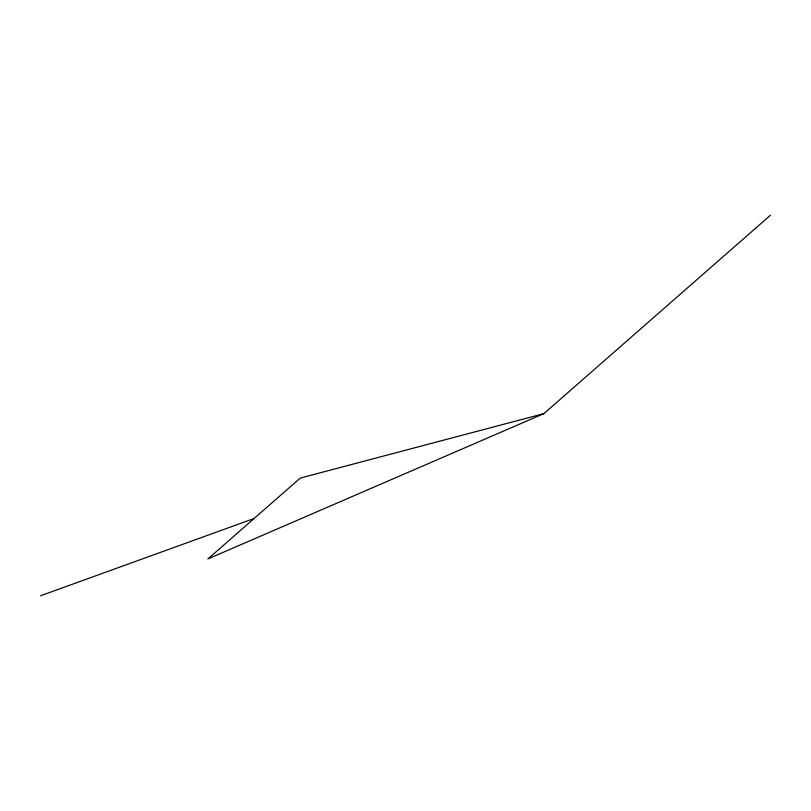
<?xml version="1.0" encoding="UTF-8"?>
<svg xmlns="http://www.w3.org/2000/svg" width="811" height="811" viewBox="0 0 811 811"><rect width="100%" height="100%" fill="white"/><g stroke="black" fill="none" stroke-linecap="round" stroke-linejoin="round"><path stroke-width="1.22" d="M543.877 413.64L300.232 478.084L207.93 558.921L543.877 413.64L770.45 215.229M40.55 595.771L254.086 518.503"/></g></svg>
